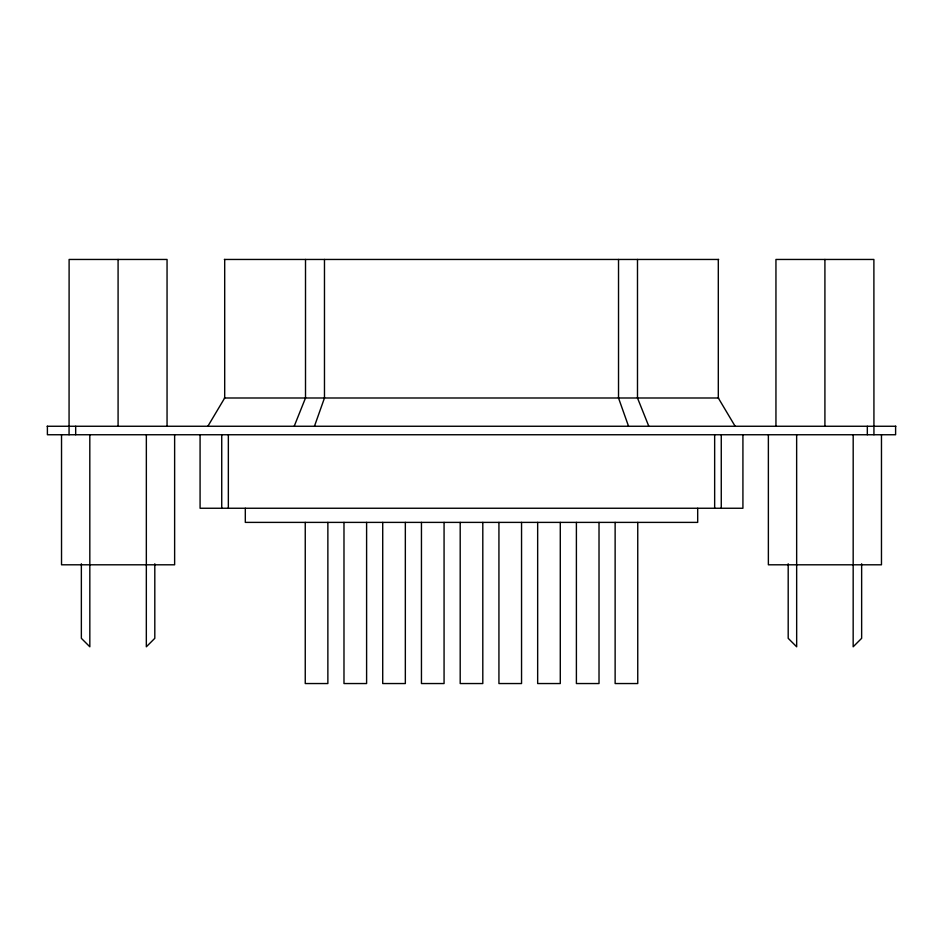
<?xml version="1.0" encoding="UTF-8"?>
<svg xmlns="http://www.w3.org/2000/svg" width="943" height="943" viewBox="0 0 943 943"><rect width="100%" height="100%" fill="white"/><g stroke="black" fill="none" stroke-linecap="round" stroke-linejoin="round"><path stroke-width="1.41" d="M314.455 426.26L324.475 397.993L324.475 259.455M294.192 426.26L305.508 397.993L305.508 259.455M207.861 426.26L224.693 397.993L224.693 259.455M224.328 259.455L718.696 259.455M224.328 397.993L718.696 397.993M47.15 426.26L895.85 426.26M735.139 426.26L718.307 397.993L718.307 259.455M648.808 426.26L637.492 397.993L637.492 259.455M628.545 426.26L618.525 397.993L618.525 259.455M895.602 426.26L895.602 434.747L47.398 434.747L47.398 426.26M881.469 434.747L881.469 564.798L768.368 564.798L768.368 434.747M873.937 434.747L873.89 259.455L775.948 259.455L775.948 426.26M867.324 426.26L867.324 434.747M861.643 563.784L861.643 638.317L853.167 646.792L853.191 434.747M824.913 259.455L824.913 426.26M796.646 434.747L796.67 646.792L788.195 638.317L788.195 563.784M742.919 434.747L742.919 508.253L200.081 508.253L200.081 434.747M721.265 434.747L721.265 508.253M714.653 434.747L714.653 508.253M697.69 508.253L697.69 522.387L245.31 522.387L245.31 508.253M637.751 522.387L637.751 683.545L615.131 683.545L615.131 522.387M599.017 522.387L599.017 683.545L576.397 683.545L576.397 522.387M560.283 522.387L560.283 683.545L537.663 683.545L537.663 522.387M521.55 522.387L521.55 683.545L498.93 683.545L498.93 522.387M482.804 522.387L482.804 683.545L460.196 683.545L460.196 522.387M444.07 522.387L444.07 683.545L421.45 683.545L421.45 522.387M405.337 522.387L405.337 683.545L382.717 683.545L382.717 522.387M366.603 522.387L366.603 683.545L343.983 683.545L343.983 522.387M327.869 522.387L327.869 683.545L305.249 683.545L305.249 522.387M228.347 434.747L228.347 508.253M221.735 434.747L221.735 508.253M174.632 434.747L174.632 564.798L61.531 564.798L61.531 434.747M167.052 426.26L167.052 259.455L69.11 259.455L69.063 434.747M154.805 563.784L154.805 638.317L146.33 646.792L146.354 434.747M118.087 259.455L118.087 426.26M89.809 434.747L89.833 646.792L81.357 638.317L81.357 563.784M75.676 426.26L75.676 434.747"/></g></svg>
